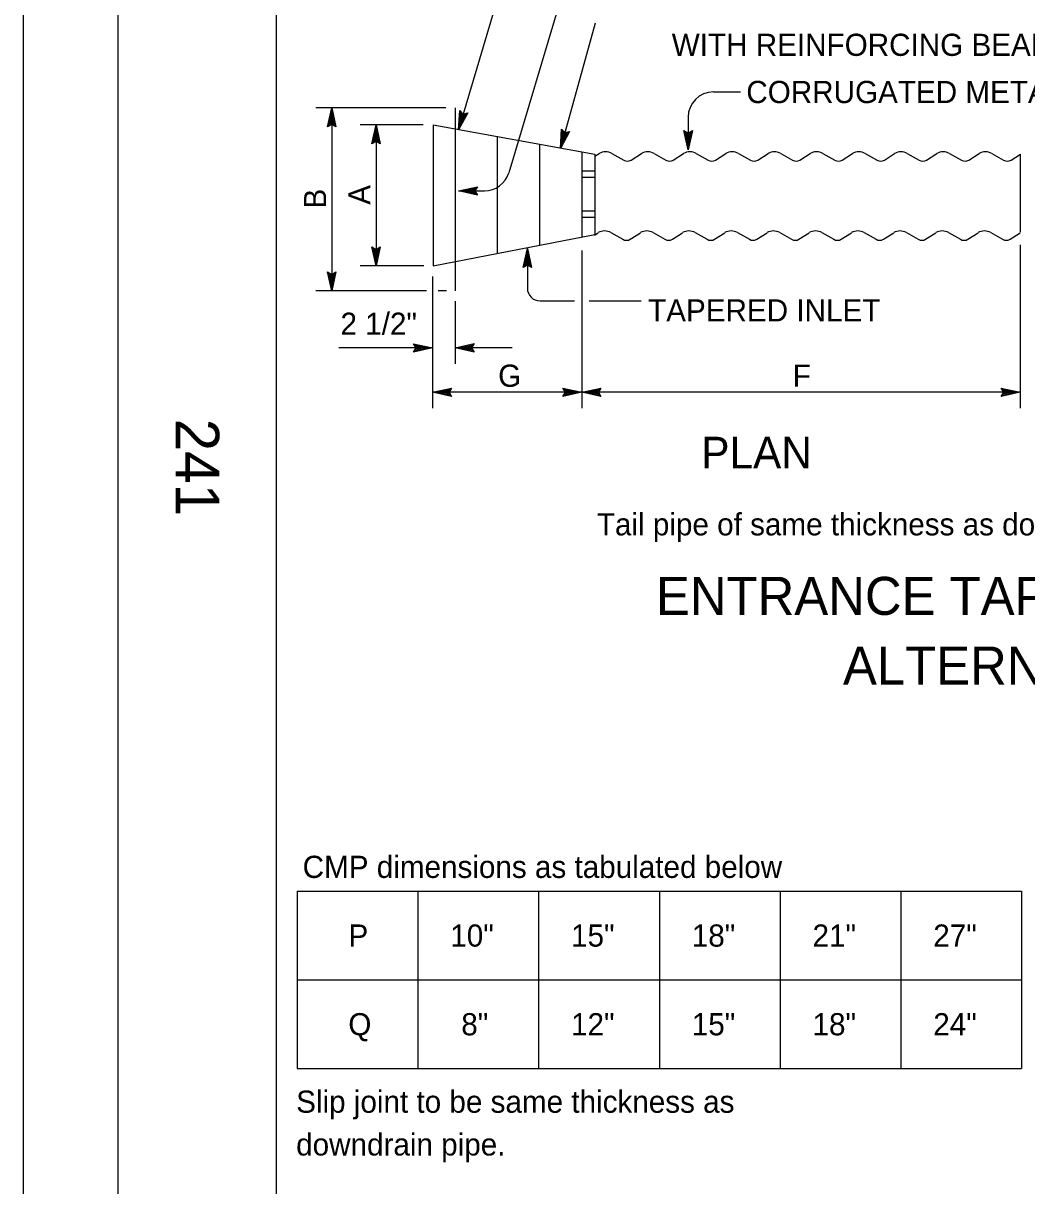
# Model space of a CAD drawing. Extents: x -894 to 866, y -472 to 714.
# Drawn here: x -894 to -577.2, y -105.4 to 261.6 of the extents above; entities that cross this region are included whole.
import ezdxf

# ---------------------------------------------------------------- set-up
doc = ezdxf.new("R2010")
doc.units = 0
for name, color, linetype in [('56 Stage 3 Anno', 7, 'Continuous'), ('57 Undefined', 7, 'Continuous'), ('60 Nongeo Data', 7, 'Continuous'), ('border_PLOTTING-ELEMENTS', 7, 'Continuous'), ('border_rw_22x34_Cut_Lines', 7, 'Continuous'), ('border_SHEET', 7, 'Continuous'), ('border_WITHIN-BORDER-anno', 7, 'Continuous')]:
    doc.layers.add(name, color=color, linetype=linetype)

msp = doc.modelspace()

# ---------------------------------------------------------------- linework, layer by layer
at = {"layer": '56 Stage 3 Anno'}
for p, q in [((-729.44, 319), (-756.66, 227.98)), ((-718.04, 290.31), (-740.75, 214.39)), ((-713.45, 261.61), (-724.45, 222.06)), ((-676.1, 239.91), (-667.52, 239.91)), ((-760.56, 234.86), (-801.65, 234.86)), ((-797.99, 228.86), (-796.65, 234.86)), ((-797.63, 229.07), (-796.65, 233.48)), ((-797.27, 229.31), (-796.65, 232.1)), ((-796.65, 234.86), (-796.65, 177.09)), ((-796.65, 234.86), (-796.65, 234.86)), ((-796.65, 234.86), (-795.32, 228.86)), ((-796.65, 233.47), (-795.68, 229.09)), ((-796.65, 232.1), (-796.03, 229.27)), ((-756.66, 227.98), (-756.22, 234.11)), ((-753.66, 233.34), (-756.66, 227.98)), ((-756.27, 229.31), (-755.94, 233.78)), ((-754.06, 233.24), (-756.27, 229.3)), ((-756.22, 234.11), (-756.22, 234.11)), ((-756.22, 234.11), (-755.17, 232.96)), ((-755.87, 230.63), (-755.66, 233.51)), ((-754.47, 233.12), (-755.87, 230.63)), ((-755.47, 231.95), (-755.38, 233.18)), ((-754.86, 233.05), (-755.47, 231.95)), ((-755.17, 232.96), (-753.66, 233.34)), ((-753.66, 233.34), (-753.66, 233.34)), ((-684.1, 231.91), (-684.1, 221.7)), ((-796.65, 229.66), (-797.99, 228.86)), ((-797.99, 228.86), (-797.99, 228.86)), ((-796.93, 229.48), (-796.65, 230.71)), ((-796.65, 230.71), (-796.39, 229.51)), ((-795.32, 228.86), (-796.65, 229.66)), ((-795.32, 228.86), (-795.32, 228.86)), ((-767.78, 229.5), (-787.65, 229.5)), ((-783.99, 223.5), (-782.65, 229.5)), ((-783.63, 223.72), (-782.65, 228.12)), ((-782.65, 229.5), (-782.65, 184.98)), ((-782.65, 229.5), (-782.65, 229.5)), ((-782.65, 229.5), (-781.32, 223.5)), ((-782.65, 228.11), (-781.68, 223.74)), ((-756.66, 227.98), (-756.66, 227.98)), ((-724.45, 222.06), (-724.12, 228.2)), ((-724.12, 228.2), (-724.12, 228.2)), ((-724.12, 228.2), (-723.05, 227.07)), ((-724.08, 223.4), (-723.84, 227.87)), ((-723.71, 224.72), (-723.55, 227.61)), ((-684.1, 221.7), (-685.43, 227.7)), ((-685.43, 227.7), (-685.43, 227.7)), ((-685.43, 227.7), (-684.1, 226.9)), ((-684.1, 226.9), (-682.76, 227.7)), ((-682.76, 227.7), (-684.1, 221.7)), ((-682.76, 227.7), (-682.76, 227.7)), ((-782.65, 224.3), (-783.99, 223.5)), ((-783.27, 223.95), (-782.65, 226.74)), ((-782.93, 224.13), (-782.65, 225.36)), ((-782.65, 226.74), (-782.03, 223.91)), ((-782.65, 225.36), (-782.39, 224.15)), ((-781.32, 223.5), (-782.65, 224.3)), ((-721.55, 227.48), (-724.45, 222.06)), ((-721.95, 227.37), (-724.08, 223.39)), ((-722.36, 227.24), (-723.71, 224.72)), ((-723.33, 226.05), (-723.27, 227.29)), ((-722.74, 227.16), (-723.33, 226.05)), ((-723.05, 227.07), (-721.55, 227.48)), ((-721.55, 227.48), (-721.55, 227.48)), ((-684.1, 223.09), (-685.07, 227.46)), ((-684.09, 224.46), (-684.72, 227.28)), ((-684.09, 225.84), (-684.36, 227.05)), ((-683.11, 227.48), (-684.09, 223.08)), ((-683.47, 227.25), (-684.09, 224.46)), ((-683.82, 227.07), (-684.09, 225.84)), ((-783.99, 223.5), (-783.99, 223.5)), ((-781.32, 223.5), (-781.32, 223.5)), ((-724.45, 222.06), (-724.45, 222.06)), ((-684.1, 221.7), (-684.1, 221.7)), ((-756.65, 208.68), (-750.65, 210.01)), ((-755.25, 208.68), (-750.88, 209.65)), ((-753.88, 208.68), (-751.06, 209.3)), ((-750.65, 210.01), (-751.45, 208.68)), ((-750.65, 210.01), (-750.65, 210.01)), ((-756.65, 208.68), (-748.41, 208.68)), ((-750.65, 207.34), (-756.65, 208.68)), ((-756.65, 208.68), (-756.65, 208.68)), ((-750.86, 207.7), (-755.27, 208.68)), ((-751.1, 208.06), (-753.88, 208.68)), ((-752.5, 208.68), (-751.29, 208.94)), ((-751.27, 208.4), (-752.5, 208.68)), ((-751.45, 208.68), (-750.65, 207.34)), ((-750.65, 207.34), (-750.65, 207.34)), ((-782.65, 184.98), (-783.98, 190.98)), ((-783.98, 190.98), (-783.98, 190.98)), ((-783.98, 190.98), (-782.65, 190.18)), ((-782.65, 190.18), (-781.31, 190.98)), ((-781.31, 190.98), (-782.65, 184.98)), ((-781.31, 190.98), (-781.31, 190.98)), ((-579.21, 191.7), (-579.21, 140.09)), ((-782.65, 186.38), (-783.62, 190.75)), ((-782.65, 187.75), (-783.27, 190.57)), ((-782.65, 189.13), (-782.91, 190.34)), ((-781.67, 190.77), (-782.65, 186.36)), ((-782.03, 190.53), (-782.65, 187.75)), ((-782.37, 190.36), (-782.65, 189.13)), ((-736.2, 184.46), (-734.86, 190.46)), ((-735.84, 184.68), (-734.86, 189.08)), ((-735.48, 184.91), (-734.86, 187.7)), ((-734.86, 190.46), (-734.86, 177.97)), ((-734.86, 190.46), (-734.86, 190.46)), ((-734.86, 190.46), (-733.53, 184.46)), ((-734.86, 189.07), (-733.89, 184.7)), ((-734.86, 187.7), (-734.24, 184.87)), ((-717.65, 189.83), (-717.65, 140.09)), ((-767.51, 184.98), (-787.65, 184.98)), ((-782.65, 184.98), (-782.65, 184.98)), ((-734.86, 185.26), (-736.2, 184.46)), ((-736.2, 184.46), (-736.2, 184.46)), ((-735.14, 185.09), (-734.86, 186.32)), ((-734.86, 186.32), (-734.59, 185.11)), ((-733.53, 184.46), (-734.86, 185.26)), ((-733.53, 184.46), (-733.53, 184.46)), ((-796.65, 177.09), (-797.98, 183.09)), ((-797.98, 183.09), (-797.98, 183.09)), ((-797.98, 183.09), (-796.65, 182.29)), ((-796.65, 178.48), (-797.62, 182.86)), ((-796.65, 179.86), (-797.27, 182.68)), ((-796.65, 181.24), (-796.91, 182.45)), ((-796.65, 182.29), (-795.31, 183.09)), ((-795.31, 183.09), (-796.65, 177.09)), ((-795.67, 182.88), (-796.65, 178.47)), ((-796.03, 182.64), (-796.65, 179.86)), ((-796.37, 182.47), (-796.65, 181.24)), ((-795.31, 183.09), (-795.31, 183.09)), ((-764.78, 181.7), (-764.78, 140.09)), ((-766.75, 177.09), (-801.65, 177.09)), ((-796.65, 177.09), (-796.65, 177.09)), ((-760.42, 177.09), (-763.02, 177.09)), ((-757.65, 173.82), (-757.65, 154.09)), ((-730.86, 173.97), (-719.94, 173.97)), ((-715.34, 173.97), (-698.92, 173.97)), ((-764.78, 159.09), (-794.36, 159.09)), ((-769.98, 159.09), (-770.78, 160.43)), ((-770.78, 160.43), (-770.78, 160.43)), ((-770.78, 160.43), (-764.78, 159.09)), ((-764.78, 159.09), (-770.78, 157.76)), ((-770.78, 157.76), (-769.98, 159.09)), ((-770.56, 160.08), (-766.16, 159.09)), ((-766.17, 159.09), (-770.55, 158.12)), ((-767.54, 159.1), (-770.37, 158.47)), ((-770.33, 159.72), (-767.54, 159.1)), ((-770.15, 159.37), (-768.93, 159.1)), ((-768.93, 159.1), (-770.13, 158.83)), ((-764.78, 159.09), (-764.78, 159.09)), ((-757.66, 159.13), (-751.65, 160.46)), ((-751.66, 157.79), (-757.66, 159.13)), ((-757.66, 159.13), (-757.66, 159.13)), ((-739.71, 159.09), (-757.65, 159.09)), ((-751.87, 158.15), (-756.28, 159.13)), ((-756.26, 159.14), (-751.89, 160.1)), ((-754.89, 159.13), (-752.07, 159.76)), ((-752.11, 158.51), (-754.89, 159.13)), ((-753.51, 159.13), (-752.3, 159.4)), ((-752.28, 158.85), (-753.51, 159.13)), ((-751.66, 160.46), (-752.46, 159.13)), ((-752.46, 159.13), (-751.66, 157.79)), ((-751.66, 160.46), (-751.66, 160.46)), ((-770.78, 157.76), (-770.78, 157.76)), ((-751.66, 157.79), (-751.66, 157.79)), ((-764.78, 145.09), (-758.78, 146.42)), ((-717.65, 145.09), (-764.78, 145.09)), ((-758.78, 143.75), (-764.78, 145.09)), ((-764.78, 145.09), (-764.78, 145.09)), ((-759, 144.11), (-763.4, 145.09)), ((-763.39, 145.1), (-759.02, 146.06)), ((-762.02, 145.09), (-759.19, 145.72)), ((-759.23, 144.47), (-762.02, 145.09)), ((-760.64, 145.09), (-759.43, 145.36)), ((-759.41, 144.82), (-760.64, 145.09)), ((-758.78, 146.42), (-759.58, 145.09)), ((-759.58, 145.09), (-758.78, 143.75)), ((-758.78, 146.42), (-758.78, 146.42)), ((-758.78, 143.75), (-758.78, 143.75)), ((-722.85, 145.09), (-723.65, 146.43)), ((-723.65, 146.43), (-723.65, 146.43)), ((-723.65, 146.43), (-717.65, 145.09)), ((-717.65, 145.09), (-723.65, 143.76)), ((-723.65, 143.76), (-722.85, 145.09)), ((-723.65, 143.76), (-723.65, 143.76)), ((-723.43, 146.08), (-719.03, 145.09)), ((-719.04, 145.09), (-723.42, 144.12)), ((-720.41, 145.1), (-723.24, 144.47)), ((-723.2, 145.72), (-720.41, 145.1)), ((-723.02, 145.37), (-721.79, 145.1)), ((-721.79, 145.1), (-723, 144.83)), ((-717.65, 145.09), (-711.65, 146.42)), ((-579.21, 145.09), (-717.65, 145.09)), ((-717.65, 145.09), (-717.65, 145.09)), ((-711.65, 143.75), (-717.65, 145.09)), ((-717.65, 145.09), (-717.65, 145.09)), ((-711.87, 144.11), (-716.27, 145.09)), ((-716.26, 145.1), (-711.88, 146.06)), ((-714.89, 145.09), (-712.06, 145.72)), ((-712.1, 144.47), (-714.89, 145.09)), ((-713.51, 145.09), (-712.3, 145.36)), ((-712.28, 144.82), (-713.51, 145.09)), ((-711.65, 146.42), (-712.45, 145.09)), ((-712.45, 145.09), (-711.65, 143.75)), ((-711.65, 146.42), (-711.65, 146.42)), ((-711.65, 143.75), (-711.65, 143.75)), ((-584.41, 145.09), (-585.21, 146.43)), ((-585.21, 146.43), (-585.21, 146.43)), ((-585.21, 146.43), (-579.21, 145.09)), ((-579.21, 145.09), (-585.21, 143.76)), ((-585.21, 143.76), (-584.41, 145.09)), ((-585.21, 143.76), (-585.21, 143.76)), ((-584.99, 146.08), (-580.59, 145.09)), ((-580.6, 145.09), (-584.97, 144.12)), ((-581.97, 145.1), (-584.79, 144.47)), ((-584.76, 145.72), (-581.97, 145.1)), ((-584.58, 145.37), (-583.35, 145.1)), ((-583.35, 145.1), (-584.56, 144.83)), ((-579.21, 145.09), (-579.21, 145.09))]:
    msp.add_line(p, q, dxfattribs=at)
for centre, radius, start, end in [((-676.1, 231.91), 8, 90, 180), ((-748.41, 216.68), 8, 270, 343.3474), ((-730.86, 177.97), 4, 180, 270)]:
    msp.add_arc(centre, radius, start, end, dxfattribs=at)
at = {"layer": '60 Nongeo Data'}
for p, q in [((-757.65, 234.86), (-757.65, 177.09)), ((-764.65, 229.5), (-764.65, 184.98)), ((-764.65, 229.5), (-713.57, 220.31)), ((-744.35, 225.85), (-744.35, 188.92)), ((-731.05, 223.45), (-731.05, 191.5)), ((-717.65, 221.04), (-717.65, 194.1)), ((-713.57, 219.6), (-712.19, 220.49)), ((-713.57, 220.31), (-713.57, 194.89)), ((-708.19, 220.5), (-704.43, 218.42)), ((-702.1, 218.41), (-698.86, 220.49)), ((-694.86, 220.5), (-691.1, 218.42)), ((-688.78, 218.41), (-685.54, 220.49)), ((-681.54, 220.5), (-677.78, 218.42)), ((-675.45, 218.41), (-672.21, 220.49)), ((-668.21, 220.5), (-664.45, 218.42)), ((-662.12, 218.41), (-658.88, 220.49)), ((-654.88, 220.5), (-651.12, 218.42)), ((-648.79, 218.41), (-645.55, 220.49)), ((-641.55, 220.5), (-637.79, 218.42)), ((-635.46, 218.41), (-632.22, 220.49)), ((-628.22, 220.5), (-624.46, 218.42)), ((-622.14, 218.41), (-618.9, 220.49)), ((-614.9, 220.5), (-611.14, 218.42)), ((-608.81, 218.41), (-605.57, 220.49)), ((-601.57, 220.5), (-597.81, 218.42)), ((-595.48, 218.41), (-592.24, 220.49)), ((-588.24, 220.5), (-584.48, 218.42)), ((-582.15, 218.41), (-579.2, 220.3)), ((-579.21, 220.31), (-579.21, 195.68)), ((-717.6, 215.05), (-713.57, 215.05)), ((-717.6, 213.05), (-713.57, 213.05)), ((-717.6, 202.43), (-713.57, 202.43)), ((-717.6, 200.43), (-713.57, 200.43)), ((-764.65, 184.98), (-713.57, 194.89)), ((-713.65, 194.75), (-712.5, 195.49)), ((-708.5, 195.5), (-704.74, 193.42)), ((-702.41, 193.41), (-699.17, 195.49)), ((-695.17, 195.5), (-691.41, 193.42)), ((-689.08, 193.41), (-685.84, 195.49)), ((-681.84, 195.5), (-678.08, 193.42)), ((-675.76, 193.41), (-672.52, 195.49)), ((-668.52, 195.5), (-664.76, 193.42)), ((-662.43, 193.41), (-659.19, 195.49)), ((-655.19, 195.5), (-651.43, 193.42)), ((-649.1, 193.41), (-645.86, 195.49)), ((-641.86, 195.5), (-638.1, 193.42)), ((-635.77, 193.41), (-632.53, 195.49)), ((-628.53, 195.5), (-624.77, 193.42)), ((-622.44, 193.41), (-619.2, 195.49)), ((-615.2, 195.5), (-611.44, 193.42)), ((-609.12, 193.41), (-605.88, 195.49)), ((-601.88, 195.5), (-598.12, 193.42)), ((-595.79, 193.41), (-592.55, 195.49)), ((-588.55, 195.5), (-584.79, 193.42)), ((-582.46, 193.41), (-579.22, 195.49)), ((-807.56, -12.42), (-578.81, -12.42)), ((-807.56, -12.42), (-807.56, -68.42)), ((-769.43, -12.42), (-769.43, -68.42)), ((-731.31, -12.42), (-731.31, -68.42)), ((-693.18, -12.42), (-693.18, -68.42)), ((-655.06, -12.42), (-655.06, -68.42)), ((-616.94, -12.42), (-616.94, -68.42)), ((-578.81, -12.42), (-578.81, -68.42)), ((-807.56, -40.41), (-578.81, -40.41)), ((-807.56, -68.42), (-578.81, -68.42))]:
    msp.add_line(p, q, dxfattribs=at)
for centre, radius, start, end in [((-710.19, 217.1), 3.94, 59.5345, 120.4655), ((-696.86, 217.1), 3.94, 59.5345, 120.4655), ((-683.54, 217.1), 3.94, 59.5345, 120.4655), ((-670.21, 217.1), 3.94, 59.5345, 120.4655), ((-656.88, 217.1), 3.94, 59.5345, 120.4655), ((-643.55, 217.1), 3.94, 59.5345, 120.4655), ((-630.22, 217.1), 3.94, 59.5345, 120.4655), ((-616.9, 217.1), 3.94, 59.5345, 120.4655), ((-603.57, 217.1), 3.94, 59.5345, 120.4655), ((-590.24, 217.1), 3.94, 59.5345, 120.4655), ((-703.27, 220.5), 2.4, 240.8519, 299.1481), ((-689.94, 220.5), 2.4, 240.8519, 299.1481), ((-676.62, 220.5), 2.4, 240.8519, 299.1481), ((-663.29, 220.5), 2.4, 240.8519, 299.1481), ((-649.96, 220.5), 2.4, 240.8519, 299.1481), ((-636.63, 220.5), 2.4, 240.8519, 299.1481), ((-623.3, 220.5), 2.4, 240.8519, 299.1481), ((-609.98, 220.5), 2.4, 240.8519, 299.1481), ((-596.65, 220.5), 2.4, 240.8519, 299.1481), ((-583.32, 220.5), 2.4, 240.8519, 299.1481), ((-710.5, 192.1), 3.94, 59.5345, 120.4655), ((-697.17, 192.1), 3.94, 59.5345, 120.4655), ((-683.84, 192.1), 3.94, 59.5345, 120.4655), ((-670.52, 192.1), 3.94, 59.5345, 120.4655), ((-657.19, 192.1), 3.94, 59.5345, 120.4655), ((-643.86, 192.1), 3.94, 59.5345, 120.4655), ((-630.53, 192.1), 3.94, 59.5345, 120.4655), ((-617.2, 192.1), 3.94, 59.5345, 120.4655), ((-603.88, 192.1), 3.94, 59.5345, 120.4655), ((-590.55, 192.1), 3.94, 59.5345, 120.4655), ((-703.58, 195.5), 2.4, 240.8519, 299.1481), ((-690.25, 195.5), 2.4, 240.8519, 299.1481), ((-676.92, 195.5), 2.4, 240.8519, 299.1481), ((-663.6, 195.5), 2.4, 240.8519, 299.1481), ((-650.27, 195.5), 2.4, 240.8519, 299.1481), ((-636.94, 195.5), 2.4, 240.8519, 299.1481), ((-623.61, 195.5), 2.4, 240.8519, 299.1481), ((-610.28, 195.5), 2.4, 240.8519, 299.1481), ((-596.96, 195.5), 2.4, 240.8519, 299.1481), ((-583.63, 195.5), 2.4, 240.8519, 299.1481)]:
    msp.add_arc(centre, radius, start, end, dxfattribs=at)
at = {"layer": 'border_PLOTTING-ELEMENTS'}
for points in [[(-894.04, -472.44), (865.96, -472.44), (865.96, 713.56), (-894.04, 713.56)], [(-864.04, 670.56), (835.96, 670.56), (835.96, -429.44), (-864.04, -429.44)]]:
    msp.add_lwpolyline(points, close=True, dxfattribs=at)
at = {"layer": 'border_rw_22x34_Cut_Lines'}
msp.add_lwpolyline([(-864.04, 670.56), (835.96, 670.56), (835.96, -429.44), (-864.04, -429.44)], close=True, dxfattribs=at)
at = {"layer": 'border_SHEET'}
msp.add_line((-814.04, -404.44), (-814.04, 645.56), dxfattribs=at)

# ---------------------------------------------------------------- texts
at = {"layer": '57 Undefined'}
for s, height, p in [('WITH REINFORCING BEADS', 7, (-689.27, 251.31)), ('CORRUGATED METAL TAIL PIPE', 7, (-665.73, 236.41)), ('TAPERED INLET', 7, (-696.74, 167.45)), ('2 1/2"', 7, (-793.87, 163.25)), ('G', 7, (-744.08, 146.84)), ('F', 7, (-651.09, 146.84)), ('PLAN', 10, (-679.96, 121.06)), ('Tail pipe of same thickness as downdrain pipe.', 7, (-712.92, 99.92)), ('ENTRANCE TAPER - TYPE 1', 12, (-694.25, 74.82)), ('ALTERNATIVE B', 12, (-635.21, 52.82)), ('CMP dimensions as tabulated below', 7, (-805.82, -8.23)), ('P', 7, (-791.35, -29.92)), ('10"', 7, (-759.2, -29.92)), ('15"', 7, (-721.07, -29.92)), ('18"', 7, (-682.95, -29.92)), ('21"', 7, (-644.82, -29.92)), ('27"', 7, (-606.7, -29.92)), ('Q', 7, (-791.4, -57.92)), ('8"', 7, (-755.73, -57.92)), ('12"', 7, (-721.07, -57.92)), ('15"', 7, (-682.95, -57.92)), ('18"', 7, (-644.82, -57.92)), ('24"', 7, (-606.7, -57.92)), ('Slip joint to be same thickness as', 7, (-807.87, -82.37)), ('downdrain pipe.', 7, (-807.87, -95.87))]:
    msp.add_text(s, height=height, dxfattribs=at).set_placement(p)
for s, p in [('A', (-784.4, 204.31)), ('B', (-798.4, 203.13))]:
    msp.add_text(s, height=7, rotation=90, dxfattribs=at).set_placement(p)
at = {"layer": 'border_WITHIN-BORDER-anno'}
msp.add_text('241', height=13.78, rotation=270, dxfattribs=at).set_placement((-845.95, 136.77))

doc.saveas('drawing.dxf')
